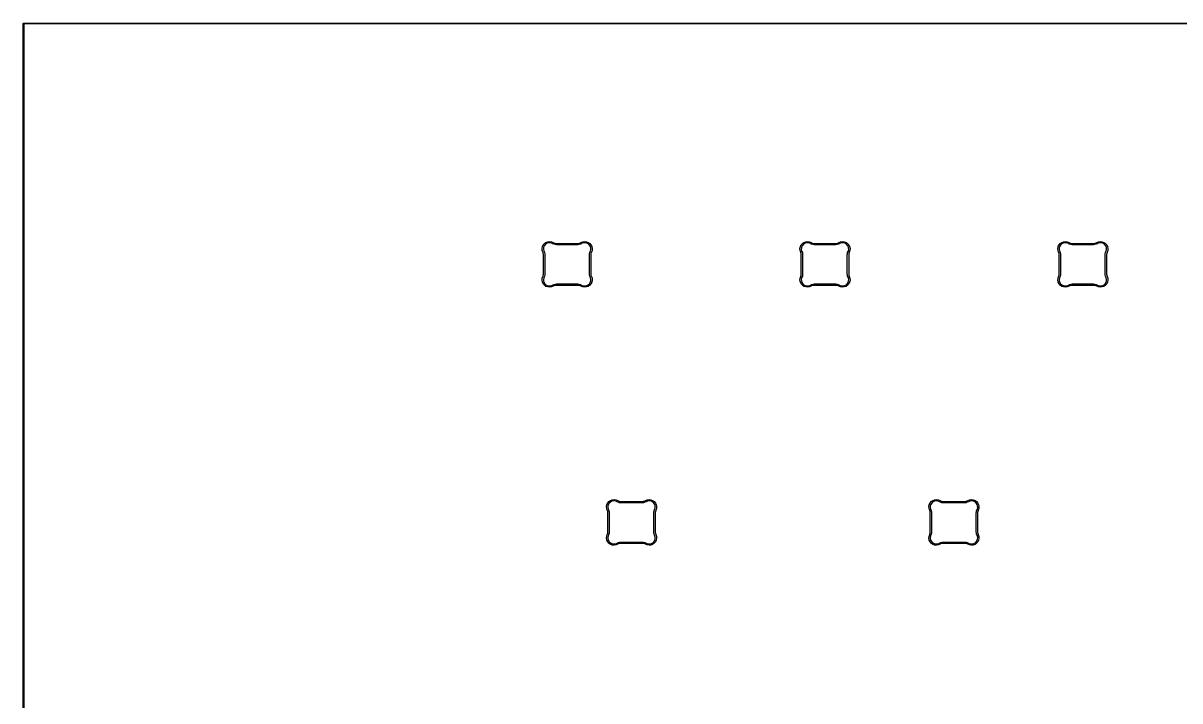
# Model space of a CAD drawing. Extents: x -0.9 to 12.5, y -6 to -2.
# Drawn here: x -0.922 to 2.442, y -3.998 to -2.028 of the extents above; entities that cross this region are included whole.
import ezdxf

# ---------------------------------------------------------------- set-up
doc = ezdxf.new("R2010")
doc.units = 0
doc.header["$MEASUREMENT"] = 0
doc.layers.add('BLACK', color=7, linetype='CONTINUOUS')

msp = doc.modelspace()

# ---------------------------------------------------------------- linework, layer by layer
at = {"layer": 'BLACK', "linetype": 'CONTINUOUS'}
for p, q in [((-0.9222, -2.0288), (-0.9216, -2.0282)), ((-0.9222, -2.0291), (-0.9222, -2.0288)), ((-0.9222, -5.9661), (-0.9222, -2.0291)), ((-0.9216, -2.0282), (-0.9213, -2.0281)), ((-0.9213, -2.0281), (12.4961, -2.0281)), ((-0.9203, -2.0301), (-0.9203, -5.9652)), ((12.4951, -2.0301), (-0.9203, -2.0301)), ((0.5869, -2.6831), (0.588, -2.6777)), ((0.5873, -2.6886), (0.5869, -2.6831)), ((0.589, -2.6938), (0.5873, -2.6886)), ((0.588, -2.6777), (0.5903, -2.6727)), ((0.5903, -2.6727), (0.5939, -2.6685)), ((0.591, -2.681), (0.5907, -2.6856)), ((0.5907, -2.6856), (0.5916, -2.69)), ((0.5924, -2.6767), (0.591, -2.681)), ((0.5916, -2.69), (0.5926, -2.6921)), ((0.5949, -2.6729), (0.5924, -2.6767)), ((0.5939, -2.6685), (0.5983, -2.6653)), ((0.5982, -2.6698), (0.5949, -2.6729)), ((0.6022, -2.6677), (0.5982, -2.6698)), ((0.5983, -2.6653), (0.6035, -2.6633)), ((0.6066, -2.6666), (0.6022, -2.6677)), ((0.6035, -2.6633), (0.609, -2.6627)), ((0.6112, -2.6667), (0.6066, -2.6666)), ((0.609, -2.6627), (0.6144, -2.6635)), ((0.6155, -2.6679), (0.6112, -2.6667)), ((0.6144, -2.6635), (0.6195, -2.6657)), ((0.6175, -2.6691), (0.6155, -2.6679)), ((0.6209, -2.6707), (0.6175, -2.6691)), ((0.6175, -2.6691), (0.6175, -2.6691)), ((0.6175, -2.6691), (0.6175, -2.6691)), ((0.6175, -2.6691), (0.6175, -2.6691)), ((0.6175, -2.6691), (0.6175, -2.6691)), ((0.6195, -2.6657), (0.6195, -2.6657)), ((0.6195, -2.6657), (0.6195, -2.6657)), ((0.6195, -2.6657), (0.6195, -2.6657)), ((0.6195, -2.6657), (0.6195, -2.6657)), ((0.6195, -2.6657), (0.6195, -2.6657)), ((0.6195, -2.6657), (0.6208, -2.6665)), ((0.6208, -2.6665), (0.6238, -2.6676)), ((0.6246, -2.6717), (0.6209, -2.6707)), ((0.6238, -2.6676), (0.6268, -2.6681)), ((0.6284, -2.672), (0.6246, -2.6717)), ((0.6268, -2.6681), (0.6284, -2.6681)), ((0.6284, -2.6681), (0.6284, -2.6681)), ((0.6284, -2.6681), (0.6284, -2.6681)), ((0.6284, -2.6681), (0.691, -2.6681)), ((0.691, -2.672), (0.6284, -2.672)), ((0.6284, -2.672), (0.6284, -2.672)), ((0.691, -2.6681), (0.691, -2.6681)), ((0.691, -2.6681), (0.691, -2.6681)), ((0.691, -2.6681), (0.691, -2.6681)), ((0.691, -2.6681), (0.6925, -2.6681)), ((0.6948, -2.6717), (0.691, -2.672)), ((0.691, -2.672), (0.691, -2.672)), ((0.691, -2.672), (0.691, -2.672)), ((0.6925, -2.6681), (0.6956, -2.6676)), ((0.6984, -2.6707), (0.6948, -2.6717)), ((0.6956, -2.6676), (0.6985, -2.6665)), ((0.7019, -2.6691), (0.6984, -2.6707)), ((0.6985, -2.6665), (0.6999, -2.6657)), ((0.6999, -2.6657), (0.705, -2.6635)), ((0.6999, -2.6657), (0.6999, -2.6657)), ((0.6999, -2.6657), (0.6999, -2.6657)), ((0.6999, -2.6657), (0.6999, -2.6657)), ((0.7038, -2.6679), (0.7019, -2.6691)), ((0.7019, -2.6691), (0.7019, -2.6691)), ((0.7019, -2.6691), (0.7019, -2.6691)), ((0.7019, -2.6691), (0.7019, -2.6691)), ((0.7082, -2.6667), (0.7038, -2.6679)), ((0.705, -2.6635), (0.7104, -2.6627)), ((0.7128, -2.6666), (0.7082, -2.6667)), ((0.7104, -2.6627), (0.7159, -2.6633)), ((0.7172, -2.6677), (0.7128, -2.6666)), ((0.7159, -2.6633), (0.721, -2.6653)), ((0.7212, -2.6698), (0.7172, -2.6677)), ((0.721, -2.6653), (0.7255, -2.6685)), ((0.7245, -2.6729), (0.7212, -2.6698)), ((0.727, -2.6767), (0.7245, -2.6729)), ((0.7255, -2.6685), (0.729, -2.6727)), ((0.7268, -2.6921), (0.7278, -2.69)), ((0.7284, -2.681), (0.727, -2.6767)), ((0.7278, -2.69), (0.7286, -2.6856)), ((0.7286, -2.6856), (0.7284, -2.681)), ((0.729, -2.6727), (0.7314, -2.6777)), ((0.7321, -2.6886), (0.7303, -2.6938)), ((0.7314, -2.6777), (0.7324, -2.6831)), ((0.7324, -2.6831), (0.7321, -2.6886)), ((1.3369, -2.6831), (1.338, -2.6777)), ((1.3373, -2.6886), (1.3369, -2.6831)), ((1.339, -2.6938), (1.3373, -2.6886)), ((1.338, -2.6777), (1.3403, -2.6727)), ((1.3403, -2.6727), (1.3439, -2.6685)), ((1.341, -2.681), (1.3407, -2.6856)), ((1.3407, -2.6856), (1.3416, -2.69)), ((1.3424, -2.6767), (1.341, -2.681)), ((1.3416, -2.69), (1.3426, -2.6921)), ((1.3449, -2.6729), (1.3424, -2.6767)), ((1.3439, -2.6685), (1.3483, -2.6653)), ((1.3482, -2.6698), (1.3449, -2.6729)), ((1.3522, -2.6677), (1.3482, -2.6698)), ((1.3483, -2.6653), (1.3535, -2.6633)), ((1.3566, -2.6666), (1.3522, -2.6677)), ((1.3535, -2.6633), (1.359, -2.6627)), ((1.3612, -2.6667), (1.3566, -2.6666)), ((1.359, -2.6627), (1.3644, -2.6635)), ((1.3655, -2.6679), (1.3612, -2.6667)), ((1.3644, -2.6635), (1.3695, -2.6657)), ((1.3675, -2.6691), (1.3655, -2.6679)), ((1.3709, -2.6707), (1.3675, -2.6691)), ((1.3675, -2.6691), (1.3675, -2.6691)), ((1.3675, -2.6691), (1.3675, -2.6691)), ((1.3675, -2.6691), (1.3675, -2.6691)), ((1.3675, -2.6691), (1.3675, -2.6691)), ((1.3695, -2.6657), (1.3695, -2.6657)), ((1.3695, -2.6657), (1.3695, -2.6657)), ((1.3695, -2.6657), (1.3695, -2.6657)), ((1.3695, -2.6657), (1.3695, -2.6657)), ((1.3695, -2.6657), (1.3695, -2.6657)), ((1.3695, -2.6657), (1.3708, -2.6665)), ((1.3708, -2.6665), (1.3738, -2.6676)), ((1.3746, -2.6717), (1.3709, -2.6707)), ((1.3738, -2.6676), (1.3768, -2.6681)), ((1.3784, -2.672), (1.3746, -2.6717)), ((1.3768, -2.6681), (1.3784, -2.6681)), ((1.3784, -2.6681), (1.3784, -2.6681)), ((1.3784, -2.6681), (1.3784, -2.6681)), ((1.3784, -2.6681), (1.441, -2.6681)), ((1.441, -2.672), (1.3784, -2.672)), ((1.3784, -2.672), (1.3784, -2.672)), ((1.441, -2.6681), (1.441, -2.6681)), ((1.441, -2.6681), (1.441, -2.6681)), ((1.441, -2.6681), (1.441, -2.6681)), ((1.441, -2.6681), (1.4425, -2.6681)), ((1.4448, -2.6717), (1.441, -2.672)), ((1.441, -2.672), (1.441, -2.672)), ((1.441, -2.672), (1.441, -2.672)), ((1.4425, -2.6681), (1.4456, -2.6676)), ((1.4484, -2.6707), (1.4448, -2.6717)), ((1.4456, -2.6676), (1.4485, -2.6665)), ((1.4519, -2.6691), (1.4484, -2.6707)), ((1.4485, -2.6665), (1.4499, -2.6657)), ((1.4499, -2.6657), (1.455, -2.6635)), ((1.4499, -2.6657), (1.4499, -2.6657)), ((1.4499, -2.6657), (1.4499, -2.6657)), ((1.4499, -2.6657), (1.4499, -2.6657)), ((1.4538, -2.6679), (1.4519, -2.6691)), ((1.4519, -2.6691), (1.4519, -2.6691)), ((1.4519, -2.6691), (1.4519, -2.6691)), ((1.4519, -2.6691), (1.4519, -2.6691)), ((1.4582, -2.6667), (1.4538, -2.6679)), ((1.455, -2.6635), (1.4604, -2.6627)), ((1.4628, -2.6666), (1.4582, -2.6667)), ((1.4604, -2.6627), (1.4659, -2.6633)), ((1.4672, -2.6677), (1.4628, -2.6666)), ((1.4659, -2.6633), (1.471, -2.6653)), ((1.4712, -2.6698), (1.4672, -2.6677)), ((1.471, -2.6653), (1.4755, -2.6685)), ((1.4745, -2.6729), (1.4712, -2.6698)), ((1.477, -2.6767), (1.4745, -2.6729)), ((1.4755, -2.6685), (1.479, -2.6727)), ((1.4768, -2.6921), (1.4778, -2.69)), ((1.4784, -2.681), (1.477, -2.6767)), ((1.4778, -2.69), (1.4786, -2.6856)), ((1.4786, -2.6856), (1.4784, -2.681)), ((1.479, -2.6727), (1.4814, -2.6777)), ((1.4821, -2.6886), (1.4803, -2.6938)), ((1.4814, -2.6777), (1.4824, -2.6831)), ((1.4824, -2.6831), (1.4821, -2.6886)), ((2.0869, -2.6831), (2.088, -2.6777)), ((2.0873, -2.6886), (2.0869, -2.6831)), ((2.089, -2.6938), (2.0873, -2.6886)), ((2.088, -2.6777), (2.0903, -2.6727)), ((2.0903, -2.6727), (2.0939, -2.6685)), ((2.091, -2.681), (2.0907, -2.6856)), ((2.0907, -2.6856), (2.0916, -2.69)), ((2.0924, -2.6767), (2.091, -2.681)), ((2.0916, -2.69), (2.0926, -2.6921)), ((2.0949, -2.6729), (2.0924, -2.6767)), ((2.0939, -2.6685), (2.0983, -2.6653)), ((2.0982, -2.6698), (2.0949, -2.6729)), ((2.1022, -2.6677), (2.0982, -2.6698)), ((2.0983, -2.6653), (2.1035, -2.6633)), ((2.1066, -2.6666), (2.1022, -2.6677)), ((2.1035, -2.6633), (2.109, -2.6627)), ((2.1112, -2.6667), (2.1066, -2.6666)), ((2.109, -2.6627), (2.1144, -2.6635)), ((2.1155, -2.6679), (2.1112, -2.6667)), ((2.1144, -2.6635), (2.1195, -2.6657)), ((2.1175, -2.6691), (2.1155, -2.6679)), ((2.1209, -2.6707), (2.1175, -2.6691)), ((2.1175, -2.6691), (2.1175, -2.6691)), ((2.1175, -2.6691), (2.1175, -2.6691)), ((2.1175, -2.6691), (2.1175, -2.6691)), ((2.1175, -2.6691), (2.1175, -2.6691)), ((2.1195, -2.6657), (2.1195, -2.6657)), ((2.1195, -2.6657), (2.1195, -2.6657)), ((2.1195, -2.6657), (2.1195, -2.6657)), ((2.1195, -2.6657), (2.1195, -2.6657)), ((2.1195, -2.6657), (2.1195, -2.6657)), ((2.1195, -2.6657), (2.1208, -2.6665)), ((2.1208, -2.6665), (2.1238, -2.6676)), ((2.1246, -2.6717), (2.1209, -2.6707)), ((2.1238, -2.6676), (2.1268, -2.6681)), ((2.1284, -2.672), (2.1246, -2.6717)), ((2.1268, -2.6681), (2.1284, -2.6681)), ((2.1284, -2.6681), (2.1284, -2.6681)), ((2.1284, -2.6681), (2.1284, -2.6681)), ((2.1284, -2.6681), (2.191, -2.6681)), ((2.191, -2.672), (2.1284, -2.672)), ((2.1284, -2.672), (2.1284, -2.672)), ((2.191, -2.6681), (2.191, -2.6681)), ((2.191, -2.6681), (2.191, -2.6681)), ((2.191, -2.6681), (2.191, -2.6681)), ((2.191, -2.6681), (2.1925, -2.6681)), ((2.1948, -2.6717), (2.191, -2.672)), ((2.191, -2.672), (2.191, -2.672)), ((2.191, -2.672), (2.191, -2.672)), ((2.1925, -2.6681), (2.1956, -2.6676)), ((2.1984, -2.6707), (2.1948, -2.6717)), ((2.1956, -2.6676), (2.1985, -2.6665)), ((2.2019, -2.6691), (2.1984, -2.6707)), ((2.1985, -2.6665), (2.1999, -2.6657)), ((2.1999, -2.6657), (2.205, -2.6635)), ((2.1999, -2.6657), (2.1999, -2.6657)), ((2.1999, -2.6657), (2.1999, -2.6657)), ((2.1999, -2.6657), (2.1999, -2.6657)), ((2.2038, -2.6679), (2.2019, -2.6691)), ((2.2019, -2.6691), (2.2019, -2.6691)), ((2.2019, -2.6691), (2.2019, -2.6691)), ((2.2019, -2.6691), (2.2019, -2.6691)), ((2.2082, -2.6667), (2.2038, -2.6679)), ((2.205, -2.6635), (2.2104, -2.6627)), ((2.2128, -2.6666), (2.2082, -2.6667)), ((2.2104, -2.6627), (2.2159, -2.6633)), ((2.2172, -2.6677), (2.2128, -2.6666)), ((2.2159, -2.6633), (2.221, -2.6653)), ((2.2212, -2.6698), (2.2172, -2.6677)), ((2.221, -2.6653), (2.2255, -2.6685)), ((2.2245, -2.6729), (2.2212, -2.6698)), ((2.227, -2.6767), (2.2245, -2.6729)), ((2.2255, -2.6685), (2.229, -2.6727)), ((2.2268, -2.6921), (2.2278, -2.69)), ((2.2284, -2.681), (2.227, -2.6767)), ((2.2278, -2.69), (2.2286, -2.6856)), ((2.2286, -2.6856), (2.2284, -2.681)), ((2.229, -2.6727), (2.2314, -2.6777)), ((2.2321, -2.6886), (2.2303, -2.6938)), ((2.2314, -2.6777), (2.2324, -2.6831)), ((2.2324, -2.6831), (2.2321, -2.6886)), ((0.5896, -2.695), (0.589, -2.6938)), ((0.589, -2.6938), (0.589, -2.6938)), ((0.5904, -2.6975), (0.5896, -2.695)), ((0.5908, -2.7001), (0.5904, -2.6975)), ((0.5908, -2.7015), (0.5908, -2.7001)), ((0.5908, -2.7568), (0.5908, -2.7015)), ((0.5908, -2.7015), (0.5908, -2.7015)), ((0.5926, -2.6921), (0.5938, -2.6951)), ((0.5938, -2.6951), (0.5945, -2.6982)), ((0.5945, -2.6982), (0.5947, -2.7015)), ((0.5947, -2.7015), (0.5947, -2.7015)), ((0.5947, -2.7015), (0.5947, -2.7015)), ((0.5947, -2.7015), (0.5947, -2.7015)), ((0.5947, -2.7015), (0.5947, -2.7568)), ((0.7246, -2.7015), (0.7249, -2.6982)), ((0.7246, -2.7568), (0.7246, -2.7015)), ((0.7246, -2.7015), (0.7246, -2.7015)), ((0.7246, -2.7015), (0.7246, -2.7015)), ((0.7249, -2.6982), (0.7256, -2.6951)), ((0.7256, -2.6951), (0.7268, -2.6921)), ((0.7268, -2.6921), (0.7268, -2.6921)), ((0.7268, -2.6921), (0.7268, -2.6921)), ((0.7268, -2.6921), (0.7268, -2.6921)), ((0.7268, -2.6921), (0.7268, -2.6921)), ((0.7268, -2.6921), (0.7268, -2.6921)), ((0.729, -2.6975), (0.7286, -2.7001)), ((0.7286, -2.7001), (0.7286, -2.7015)), ((0.7286, -2.7015), (0.7286, -2.7568)), ((0.7298, -2.695), (0.729, -2.6975)), ((0.7303, -2.6938), (0.7298, -2.695)), ((0.7303, -2.6938), (0.7303, -2.6938)), ((0.7303, -2.6938), (0.7303, -2.6938)), ((0.7303, -2.6938), (0.7303, -2.6938)), ((0.7303, -2.6938), (0.7303, -2.6938)), ((1.3396, -2.695), (1.339, -2.6938)), ((1.339, -2.6938), (1.339, -2.6938)), ((1.3404, -2.6975), (1.3396, -2.695)), ((1.3408, -2.7001), (1.3404, -2.6975)), ((1.3408, -2.7015), (1.3408, -2.7001)), ((1.3408, -2.7568), (1.3408, -2.7015)), ((1.3408, -2.7015), (1.3408, -2.7015)), ((1.3426, -2.6921), (1.3438, -2.6951)), ((1.3438, -2.6951), (1.3445, -2.6982)), ((1.3445, -2.6982), (1.3447, -2.7015)), ((1.3447, -2.7015), (1.3447, -2.7015)), ((1.3447, -2.7015), (1.3447, -2.7015)), ((1.3447, -2.7015), (1.3447, -2.7015)), ((1.3447, -2.7015), (1.3447, -2.7568)), ((1.4746, -2.7015), (1.4749, -2.6982)), ((1.4746, -2.7568), (1.4746, -2.7015)), ((1.4746, -2.7015), (1.4746, -2.7015)), ((1.4746, -2.7015), (1.4746, -2.7015)), ((1.4749, -2.6982), (1.4756, -2.6951)), ((1.4756, -2.6951), (1.4768, -2.6921)), ((1.4768, -2.6921), (1.4768, -2.6921)), ((1.4768, -2.6921), (1.4768, -2.6921)), ((1.4768, -2.6921), (1.4768, -2.6921)), ((1.4768, -2.6921), (1.4768, -2.6921)), ((1.4768, -2.6921), (1.4768, -2.6921)), ((1.479, -2.6975), (1.4786, -2.7001)), ((1.4786, -2.7001), (1.4786, -2.7015)), ((1.4786, -2.7015), (1.4786, -2.7568)), ((1.4798, -2.695), (1.479, -2.6975)), ((1.4803, -2.6938), (1.4798, -2.695)), ((1.4803, -2.6938), (1.4803, -2.6938)), ((1.4803, -2.6938), (1.4803, -2.6938)), ((1.4803, -2.6938), (1.4803, -2.6938)), ((1.4803, -2.6938), (1.4803, -2.6938)), ((2.0896, -2.695), (2.089, -2.6938)), ((2.089, -2.6938), (2.089, -2.6938)), ((2.0904, -2.6975), (2.0896, -2.695)), ((2.0908, -2.7001), (2.0904, -2.6975)), ((2.0908, -2.7015), (2.0908, -2.7001)), ((2.0908, -2.7568), (2.0908, -2.7015)), ((2.0908, -2.7015), (2.0908, -2.7015)), ((2.0926, -2.6921), (2.0938, -2.6951)), ((2.0938, -2.6951), (2.0945, -2.6982)), ((2.0945, -2.6982), (2.0947, -2.7015)), ((2.0947, -2.7015), (2.0947, -2.7015)), ((2.0947, -2.7015), (2.0947, -2.7015)), ((2.0947, -2.7015), (2.0947, -2.7015)), ((2.0947, -2.7015), (2.0947, -2.7568)), ((2.2246, -2.7015), (2.2249, -2.6982)), ((2.2246, -2.7568), (2.2246, -2.7015)), ((2.2246, -2.7015), (2.2246, -2.7015)), ((2.2246, -2.7015), (2.2246, -2.7015)), ((2.2249, -2.6982), (2.2256, -2.6951)), ((2.2256, -2.6951), (2.2268, -2.6921)), ((2.2268, -2.6921), (2.2268, -2.6921)), ((2.2268, -2.6921), (2.2268, -2.6921)), ((2.2268, -2.6921), (2.2268, -2.6921)), ((2.2268, -2.6921), (2.2268, -2.6921)), ((2.2268, -2.6921), (2.2268, -2.6921)), ((2.229, -2.6975), (2.2286, -2.7001)), ((2.2286, -2.7001), (2.2286, -2.7015)), ((2.2286, -2.7015), (2.2286, -2.7568)), ((2.2298, -2.695), (2.229, -2.6975)), ((2.2303, -2.6938), (2.2298, -2.695)), ((2.2303, -2.6938), (2.2303, -2.6938)), ((2.2303, -2.6938), (2.2303, -2.6938)), ((2.2303, -2.6938), (2.2303, -2.6938)), ((2.2303, -2.6938), (2.2303, -2.6938)), ((0.5904, -2.7608), (0.5908, -2.7581)), ((0.5908, -2.7581), (0.5908, -2.7568)), ((0.5908, -2.7568), (0.5908, -2.7568)), ((0.5947, -2.7568), (0.5945, -2.76)), ((0.5947, -2.7568), (0.5947, -2.7568)), ((0.5947, -2.7568), (0.5947, -2.7568)), ((0.7249, -2.76), (0.7246, -2.7568)), ((0.7246, -2.7568), (0.7246, -2.7568)), ((0.7246, -2.7568), (0.7246, -2.7568)), ((0.7246, -2.7568), (0.7246, -2.7568)), ((0.7286, -2.7568), (0.7286, -2.7568)), ((0.7286, -2.7568), (0.7286, -2.7581)), ((0.7286, -2.7581), (0.729, -2.7608)), ((1.3404, -2.7608), (1.3408, -2.7581)), ((1.3408, -2.7581), (1.3408, -2.7568)), ((1.3408, -2.7568), (1.3408, -2.7568)), ((1.3447, -2.7568), (1.3445, -2.76)), ((1.3447, -2.7568), (1.3447, -2.7568)), ((1.3447, -2.7568), (1.3447, -2.7568)), ((1.4749, -2.76), (1.4746, -2.7568)), ((1.4746, -2.7568), (1.4746, -2.7568)), ((1.4746, -2.7568), (1.4746, -2.7568)), ((1.4746, -2.7568), (1.4746, -2.7568)), ((1.4786, -2.7568), (1.4786, -2.7568)), ((1.4786, -2.7568), (1.4786, -2.7581)), ((1.4786, -2.7581), (1.479, -2.7608)), ((2.0904, -2.7608), (2.0908, -2.7581)), ((2.0908, -2.7581), (2.0908, -2.7568)), ((2.0908, -2.7568), (2.0908, -2.7568)), ((2.0947, -2.7568), (2.0945, -2.76)), ((2.0947, -2.7568), (2.0947, -2.7568)), ((2.0947, -2.7568), (2.0947, -2.7568)), ((2.2249, -2.76), (2.2246, -2.7568)), ((2.2246, -2.7568), (2.2246, -2.7568)), ((2.2246, -2.7568), (2.2246, -2.7568)), ((2.2246, -2.7568), (2.2246, -2.7568)), ((2.2286, -2.7568), (2.2286, -2.7568)), ((2.2286, -2.7568), (2.2286, -2.7581)), ((2.2286, -2.7581), (2.229, -2.7608)), ((0.5869, -2.7752), (0.5873, -2.7697)), ((0.588, -2.7806), (0.5869, -2.7752)), ((0.5873, -2.7697), (0.589, -2.7645)), ((0.5903, -2.7856), (0.588, -2.7806)), ((0.589, -2.7645), (0.5896, -2.7633)), ((0.589, -2.7645), (0.589, -2.7645)), ((0.589, -2.7645), (0.589, -2.7645)), ((0.589, -2.7645), (0.589, -2.7645)), ((0.589, -2.7645), (0.589, -2.7645)), ((0.5896, -2.7633), (0.5904, -2.7608)), ((0.5939, -2.7898), (0.5903, -2.7856)), ((0.5916, -2.7682), (0.5907, -2.7727)), ((0.5907, -2.7727), (0.591, -2.7772)), ((0.591, -2.7772), (0.5924, -2.7815)), ((0.5926, -2.7662), (0.5916, -2.7682)), ((0.5924, -2.7815), (0.5949, -2.7854)), ((0.5938, -2.7632), (0.5926, -2.7662)), ((0.5926, -2.7662), (0.5926, -2.7662)), ((0.5926, -2.7662), (0.5926, -2.7662)), ((0.5926, -2.7662), (0.5926, -2.7662)), ((0.5926, -2.7662), (0.5926, -2.7662)), ((0.5926, -2.7662), (0.5926, -2.7662)), ((0.5945, -2.76), (0.5938, -2.7632)), ((0.5983, -2.793), (0.5939, -2.7898)), ((0.5949, -2.7854), (0.5982, -2.7884)), ((0.5982, -2.7884), (0.6022, -2.7906)), ((0.6022, -2.7906), (0.6066, -2.7916)), ((0.6066, -2.7916), (0.6112, -2.7915)), ((0.6112, -2.7915), (0.6155, -2.7903)), ((0.6155, -2.7903), (0.6175, -2.7892)), ((0.6175, -2.7892), (0.6209, -2.7876)), ((0.6175, -2.7892), (0.6175, -2.7892)), ((0.6208, -2.7918), (0.6195, -2.7926)), ((0.6238, -2.7907), (0.6208, -2.7918)), ((0.6209, -2.7876), (0.6246, -2.7866)), ((0.6268, -2.7902), (0.6238, -2.7907)), ((0.6246, -2.7866), (0.6284, -2.7862)), ((0.6284, -2.7902), (0.6268, -2.7902)), ((0.6284, -2.7862), (0.6284, -2.7862)), ((0.6284, -2.7862), (0.6284, -2.7862)), ((0.6284, -2.7862), (0.6284, -2.7862)), ((0.6284, -2.7862), (0.691, -2.7862)), ((0.691, -2.7902), (0.6284, -2.7902)), ((0.6284, -2.7902), (0.6284, -2.7902)), ((0.6284, -2.7902), (0.6284, -2.7902)), ((0.691, -2.7862), (0.691, -2.7862)), ((0.691, -2.7862), (0.6948, -2.7866)), ((0.6925, -2.7902), (0.691, -2.7902)), ((0.691, -2.7902), (0.691, -2.7902)), ((0.691, -2.7902), (0.691, -2.7902)), ((0.6956, -2.7907), (0.6925, -2.7902)), ((0.6948, -2.7866), (0.6984, -2.7876)), ((0.6985, -2.7918), (0.6956, -2.7907)), ((0.6984, -2.7876), (0.7019, -2.7892)), ((0.6999, -2.7926), (0.6985, -2.7918)), ((0.7019, -2.7892), (0.7019, -2.7892)), ((0.7019, -2.7892), (0.7019, -2.7892)), ((0.7019, -2.7892), (0.7019, -2.7892)), ((0.7019, -2.7892), (0.7019, -2.7892)), ((0.7019, -2.7892), (0.7038, -2.7903)), ((0.7038, -2.7903), (0.7082, -2.7915)), ((0.7082, -2.7915), (0.7128, -2.7916)), ((0.7128, -2.7916), (0.7172, -2.7906)), ((0.7172, -2.7906), (0.7212, -2.7884)), ((0.7255, -2.7898), (0.721, -2.793)), ((0.7212, -2.7884), (0.7245, -2.7854)), ((0.7245, -2.7854), (0.727, -2.7815)), ((0.7256, -2.7632), (0.7249, -2.76)), ((0.729, -2.7856), (0.7255, -2.7898)), ((0.7268, -2.7662), (0.7256, -2.7632)), ((0.7278, -2.7682), (0.7268, -2.7662)), ((0.7268, -2.7662), (0.7268, -2.7662)), ((0.7268, -2.7662), (0.7268, -2.7662)), ((0.727, -2.7815), (0.7284, -2.7772)), ((0.7286, -2.7727), (0.7278, -2.7682)), ((0.7284, -2.7772), (0.7286, -2.7727)), ((0.729, -2.7608), (0.7298, -2.7633)), ((0.7314, -2.7806), (0.729, -2.7856)), ((0.7298, -2.7633), (0.7303, -2.7645)), ((0.7303, -2.7645), (0.7303, -2.7645)), ((0.7303, -2.7645), (0.7303, -2.7645)), ((0.7303, -2.7645), (0.7321, -2.7697)), ((0.7324, -2.7752), (0.7314, -2.7806)), ((0.7321, -2.7697), (0.7324, -2.7752)), ((1.3369, -2.7752), (1.3373, -2.7697)), ((1.338, -2.7806), (1.3369, -2.7752)), ((1.3373, -2.7697), (1.339, -2.7645)), ((1.3403, -2.7856), (1.338, -2.7806)), ((1.339, -2.7645), (1.3396, -2.7633)), ((1.339, -2.7645), (1.339, -2.7645)), ((1.339, -2.7645), (1.339, -2.7645)), ((1.339, -2.7645), (1.339, -2.7645)), ((1.339, -2.7645), (1.339, -2.7645)), ((1.3396, -2.7633), (1.3404, -2.7608)), ((1.3439, -2.7898), (1.3403, -2.7856)), ((1.3416, -2.7682), (1.3407, -2.7727)), ((1.3407, -2.7727), (1.341, -2.7772)), ((1.341, -2.7772), (1.3424, -2.7815)), ((1.3426, -2.7662), (1.3416, -2.7682)), ((1.3424, -2.7815), (1.3449, -2.7854)), ((1.3438, -2.7632), (1.3426, -2.7662)), ((1.3426, -2.7662), (1.3426, -2.7662)), ((1.3426, -2.7662), (1.3426, -2.7662)), ((1.3426, -2.7662), (1.3426, -2.7662)), ((1.3426, -2.7662), (1.3426, -2.7662)), ((1.3426, -2.7662), (1.3426, -2.7662)), ((1.3445, -2.76), (1.3438, -2.7632)), ((1.3483, -2.793), (1.3439, -2.7898)), ((1.3449, -2.7854), (1.3482, -2.7884)), ((1.3482, -2.7884), (1.3522, -2.7906)), ((1.3522, -2.7906), (1.3566, -2.7916)), ((1.3566, -2.7916), (1.3612, -2.7915)), ((1.3612, -2.7915), (1.3655, -2.7903)), ((1.3655, -2.7903), (1.3675, -2.7892)), ((1.3675, -2.7892), (1.3709, -2.7876)), ((1.3675, -2.7892), (1.3675, -2.7892)), ((1.3708, -2.7918), (1.3695, -2.7926)), ((1.3738, -2.7907), (1.3708, -2.7918)), ((1.3709, -2.7876), (1.3746, -2.7866)), ((1.3768, -2.7902), (1.3738, -2.7907)), ((1.3746, -2.7866), (1.3784, -2.7862)), ((1.3784, -2.7902), (1.3768, -2.7902)), ((1.3784, -2.7862), (1.3784, -2.7862)), ((1.3784, -2.7862), (1.3784, -2.7862)), ((1.3784, -2.7862), (1.3784, -2.7862)), ((1.3784, -2.7862), (1.441, -2.7862)), ((1.441, -2.7902), (1.3784, -2.7902)), ((1.3784, -2.7902), (1.3784, -2.7902)), ((1.3784, -2.7902), (1.3784, -2.7902)), ((1.441, -2.7862), (1.441, -2.7862)), ((1.441, -2.7862), (1.4448, -2.7866)), ((1.4425, -2.7902), (1.441, -2.7902)), ((1.441, -2.7902), (1.441, -2.7902)), ((1.441, -2.7902), (1.441, -2.7902)), ((1.4456, -2.7907), (1.4425, -2.7902)), ((1.4448, -2.7866), (1.4484, -2.7876)), ((1.4485, -2.7918), (1.4456, -2.7907)), ((1.4484, -2.7876), (1.4519, -2.7892)), ((1.4499, -2.7926), (1.4485, -2.7918)), ((1.4519, -2.7892), (1.4519, -2.7892)), ((1.4519, -2.7892), (1.4519, -2.7892)), ((1.4519, -2.7892), (1.4519, -2.7892)), ((1.4519, -2.7892), (1.4519, -2.7892)), ((1.4519, -2.7892), (1.4538, -2.7903)), ((1.4538, -2.7903), (1.4582, -2.7915)), ((1.4582, -2.7915), (1.4628, -2.7916)), ((1.4628, -2.7916), (1.4672, -2.7906)), ((1.4672, -2.7906), (1.4712, -2.7884)), ((1.4755, -2.7898), (1.471, -2.793)), ((1.4712, -2.7884), (1.4745, -2.7854)), ((1.4745, -2.7854), (1.477, -2.7815)), ((1.4756, -2.7632), (1.4749, -2.76)), ((1.479, -2.7856), (1.4755, -2.7898)), ((1.4768, -2.7662), (1.4756, -2.7632)), ((1.4778, -2.7682), (1.4768, -2.7662)), ((1.4768, -2.7662), (1.4768, -2.7662)), ((1.4768, -2.7662), (1.4768, -2.7662)), ((1.477, -2.7815), (1.4784, -2.7772)), ((1.4786, -2.7727), (1.4778, -2.7682)), ((1.4784, -2.7772), (1.4786, -2.7727)), ((1.479, -2.7608), (1.4798, -2.7633)), ((1.4814, -2.7806), (1.479, -2.7856)), ((1.4798, -2.7633), (1.4803, -2.7645)), ((1.4803, -2.7645), (1.4803, -2.7645)), ((1.4803, -2.7645), (1.4803, -2.7645)), ((1.4803, -2.7645), (1.4821, -2.7697)), ((1.4824, -2.7752), (1.4814, -2.7806)), ((1.4821, -2.7697), (1.4824, -2.7752)), ((2.0869, -2.7752), (2.0873, -2.7697)), ((2.088, -2.7806), (2.0869, -2.7752)), ((2.0873, -2.7697), (2.089, -2.7645)), ((2.0903, -2.7856), (2.088, -2.7806)), ((2.089, -2.7645), (2.0896, -2.7633)), ((2.089, -2.7645), (2.089, -2.7645)), ((2.089, -2.7645), (2.089, -2.7645)), ((2.089, -2.7645), (2.089, -2.7645)), ((2.089, -2.7645), (2.089, -2.7645)), ((2.0896, -2.7633), (2.0904, -2.7608)), ((2.0939, -2.7898), (2.0903, -2.7856)), ((2.0916, -2.7682), (2.0907, -2.7727)), ((2.0907, -2.7727), (2.091, -2.7772)), ((2.091, -2.7772), (2.0924, -2.7815)), ((2.0926, -2.7662), (2.0916, -2.7682)), ((2.0924, -2.7815), (2.0949, -2.7854)), ((2.0938, -2.7632), (2.0926, -2.7662)), ((2.0926, -2.7662), (2.0926, -2.7662)), ((2.0926, -2.7662), (2.0926, -2.7662)), ((2.0926, -2.7662), (2.0926, -2.7662)), ((2.0926, -2.7662), (2.0926, -2.7662)), ((2.0926, -2.7662), (2.0926, -2.7662)), ((2.0945, -2.76), (2.0938, -2.7632)), ((2.0983, -2.793), (2.0939, -2.7898)), ((2.0949, -2.7854), (2.0982, -2.7884)), ((2.0982, -2.7884), (2.1022, -2.7906)), ((2.1022, -2.7906), (2.1066, -2.7916)), ((2.1066, -2.7916), (2.1112, -2.7915)), ((2.1112, -2.7915), (2.1155, -2.7903)), ((2.1155, -2.7903), (2.1175, -2.7892)), ((2.1175, -2.7892), (2.1209, -2.7876)), ((2.1175, -2.7892), (2.1175, -2.7892)), ((2.1208, -2.7918), (2.1195, -2.7926)), ((2.1238, -2.7907), (2.1208, -2.7918)), ((2.1209, -2.7876), (2.1246, -2.7866)), ((2.1268, -2.7902), (2.1238, -2.7907)), ((2.1246, -2.7866), (2.1284, -2.7862)), ((2.1284, -2.7902), (2.1268, -2.7902)), ((2.1284, -2.7862), (2.1284, -2.7862)), ((2.1284, -2.7862), (2.1284, -2.7862)), ((2.1284, -2.7862), (2.1284, -2.7862)), ((2.1284, -2.7862), (2.191, -2.7862)), ((2.191, -2.7902), (2.1284, -2.7902)), ((2.1284, -2.7902), (2.1284, -2.7902)), ((2.1284, -2.7902), (2.1284, -2.7902)), ((2.191, -2.7862), (2.191, -2.7862)), ((2.191, -2.7862), (2.1948, -2.7866)), ((2.1925, -2.7902), (2.191, -2.7902)), ((2.191, -2.7902), (2.191, -2.7902)), ((2.191, -2.7902), (2.191, -2.7902)), ((2.1956, -2.7907), (2.1925, -2.7902)), ((2.1948, -2.7866), (2.1984, -2.7876)), ((2.1985, -2.7918), (2.1956, -2.7907)), ((2.1984, -2.7876), (2.2019, -2.7892)), ((2.1999, -2.7926), (2.1985, -2.7918)), ((2.2019, -2.7892), (2.2019, -2.7892)), ((2.2019, -2.7892), (2.2019, -2.7892)), ((2.2019, -2.7892), (2.2019, -2.7892)), ((2.2019, -2.7892), (2.2019, -2.7892)), ((2.2019, -2.7892), (2.2038, -2.7903)), ((2.2038, -2.7903), (2.2082, -2.7915)), ((2.2082, -2.7915), (2.2128, -2.7916)), ((2.2128, -2.7916), (2.2172, -2.7906)), ((2.2172, -2.7906), (2.2212, -2.7884)), ((2.2255, -2.7898), (2.221, -2.793)), ((2.2212, -2.7884), (2.2245, -2.7854)), ((2.2245, -2.7854), (2.227, -2.7815)), ((2.2256, -2.7632), (2.2249, -2.76)), ((2.229, -2.7856), (2.2255, -2.7898)), ((2.2268, -2.7662), (2.2256, -2.7632)), ((2.2278, -2.7682), (2.2268, -2.7662)), ((2.2268, -2.7662), (2.2268, -2.7662)), ((2.2268, -2.7662), (2.2268, -2.7662)), ((2.227, -2.7815), (2.2284, -2.7772)), ((2.2286, -2.7727), (2.2278, -2.7682)), ((2.2284, -2.7772), (2.2286, -2.7727)), ((2.229, -2.7608), (2.2298, -2.7633)), ((2.2314, -2.7806), (2.229, -2.7856)), ((2.2298, -2.7633), (2.2303, -2.7645)), ((2.2303, -2.7645), (2.2303, -2.7645)), ((2.2303, -2.7645), (2.2303, -2.7645)), ((2.2303, -2.7645), (2.2321, -2.7697)), ((2.2324, -2.7752), (2.2314, -2.7806)), ((2.2321, -2.7697), (2.2324, -2.7752)), ((0.6035, -2.7949), (0.5983, -2.793)), ((0.609, -2.7955), (0.6035, -2.7949)), ((0.6144, -2.7947), (0.609, -2.7955)), ((0.6195, -2.7926), (0.6144, -2.7947)), ((0.6195, -2.7926), (0.6195, -2.7926)), ((0.6195, -2.7926), (0.6195, -2.7926)), ((0.705, -2.7947), (0.6999, -2.7926)), ((0.6999, -2.7926), (0.6999, -2.7926)), ((0.6999, -2.7926), (0.6999, -2.7926)), ((0.6999, -2.7926), (0.6999, -2.7926)), ((0.6999, -2.7926), (0.6999, -2.7926)), ((0.6999, -2.7926), (0.6999, -2.7926)), ((0.7104, -2.7955), (0.705, -2.7947)), ((0.7159, -2.7949), (0.7104, -2.7955)), ((0.721, -2.793), (0.7159, -2.7949)), ((1.3535, -2.7949), (1.3483, -2.793)), ((1.359, -2.7955), (1.3535, -2.7949)), ((1.3644, -2.7947), (1.359, -2.7955)), ((1.3695, -2.7926), (1.3644, -2.7947)), ((1.3695, -2.7926), (1.3695, -2.7926)), ((1.3695, -2.7926), (1.3695, -2.7926)), ((1.455, -2.7947), (1.4499, -2.7926)), ((1.4499, -2.7926), (1.4499, -2.7926)), ((1.4499, -2.7926), (1.4499, -2.7926)), ((1.4499, -2.7926), (1.4499, -2.7926)), ((1.4499, -2.7926), (1.4499, -2.7926)), ((1.4499, -2.7926), (1.4499, -2.7926)), ((1.4604, -2.7955), (1.455, -2.7947)), ((1.4659, -2.7949), (1.4604, -2.7955)), ((1.471, -2.793), (1.4659, -2.7949)), ((2.1035, -2.7949), (2.0983, -2.793)), ((2.109, -2.7955), (2.1035, -2.7949)), ((2.1144, -2.7947), (2.109, -2.7955)), ((2.1195, -2.7926), (2.1144, -2.7947)), ((2.1195, -2.7926), (2.1195, -2.7926)), ((2.1195, -2.7926), (2.1195, -2.7926)), ((2.205, -2.7947), (2.1999, -2.7926)), ((2.1999, -2.7926), (2.1999, -2.7926)), ((2.1999, -2.7926), (2.1999, -2.7926)), ((2.1999, -2.7926), (2.1999, -2.7926)), ((2.1999, -2.7926), (2.1999, -2.7926)), ((2.1999, -2.7926), (2.1999, -2.7926)), ((2.2104, -2.7955), (2.205, -2.7947)), ((2.2159, -2.7949), (2.2104, -2.7955)), ((2.221, -2.793), (2.2159, -2.7949)), ((0.7745, -3.4331), (0.7755, -3.4277)), ((0.7755, -3.4277), (0.7778, -3.4227)), ((0.7778, -3.4227), (0.7814, -3.4185)), ((0.7785, -3.431), (0.7782, -3.4356)), ((0.7799, -3.4267), (0.7785, -3.431)), ((0.7824, -3.4229), (0.7799, -3.4267)), ((0.7814, -3.4185), (0.7859, -3.4153)), ((0.7857, -3.4198), (0.7824, -3.4229)), ((0.7897, -3.4177), (0.7857, -3.4198)), ((0.7859, -3.4153), (0.791, -3.4133)), ((0.7941, -3.4166), (0.7897, -3.4177)), ((0.791, -3.4133), (0.7965, -3.4127)), ((0.7987, -3.4167), (0.7941, -3.4166)), ((0.7965, -3.4127), (0.8019, -3.4135)), ((0.803, -3.4179), (0.7987, -3.4167)), ((0.8019, -3.4135), (0.807, -3.4157)), ((0.805, -3.4191), (0.803, -3.4179)), ((0.8085, -3.4207), (0.805, -3.4191)), ((0.805, -3.4191), (0.805, -3.4191)), ((0.805, -3.4191), (0.805, -3.4191)), ((0.805, -3.4191), (0.805, -3.4191)), ((0.805, -3.4191), (0.805, -3.4191)), ((0.807, -3.4157), (0.807, -3.4157)), ((0.807, -3.4157), (0.807, -3.4157)), ((0.807, -3.4157), (0.807, -3.4157)), ((0.807, -3.4157), (0.807, -3.4157)), ((0.807, -3.4157), (0.807, -3.4157)), ((0.807, -3.4157), (0.8083, -3.4165)), ((0.8083, -3.4165), (0.8113, -3.4176)), ((0.8121, -3.4217), (0.8085, -3.4207)), ((0.8113, -3.4176), (0.8144, -3.4181)), ((0.8159, -3.422), (0.8121, -3.4217)), ((0.8144, -3.4181), (0.8159, -3.4181)), ((0.8159, -3.4181), (0.8159, -3.4181)), ((0.8159, -3.4181), (0.8159, -3.4181)), ((0.8159, -3.4181), (0.8785, -3.4181)), ((0.8785, -3.422), (0.8159, -3.422)), ((0.8159, -3.422), (0.8159, -3.422)), ((0.8785, -3.4181), (0.8785, -3.4181)), ((0.8785, -3.4181), (0.8785, -3.4181)), ((0.8785, -3.4181), (0.8785, -3.4181)), ((0.8785, -3.4181), (0.88, -3.4181)), ((0.8823, -3.4217), (0.8785, -3.422)), ((0.8785, -3.422), (0.8785, -3.422)), ((0.8785, -3.422), (0.8785, -3.422)), ((0.88, -3.4181), (0.8831, -3.4176)), ((0.886, -3.4207), (0.8823, -3.4217)), ((0.8831, -3.4176), (0.8861, -3.4165)), ((0.8894, -3.4191), (0.886, -3.4207)), ((0.8861, -3.4165), (0.8874, -3.4157)), ((0.8874, -3.4157), (0.8925, -3.4135)), ((0.8874, -3.4157), (0.8874, -3.4157)), ((0.8874, -3.4157), (0.8874, -3.4157)), ((0.8874, -3.4157), (0.8874, -3.4157)), ((0.8914, -3.4179), (0.8894, -3.4191)), ((0.8894, -3.4191), (0.8894, -3.4191)), ((0.8894, -3.4191), (0.8894, -3.4191)), ((0.8894, -3.4191), (0.8894, -3.4191)), ((0.8957, -3.4167), (0.8914, -3.4179)), ((0.8925, -3.4135), (0.8979, -3.4127)), ((0.9003, -3.4166), (0.8957, -3.4167)), ((0.8979, -3.4127), (0.9034, -3.4133)), ((0.9047, -3.4177), (0.9003, -3.4166)), ((0.9034, -3.4133), (0.9085, -3.4153)), ((0.9087, -3.4198), (0.9047, -3.4177)), ((0.9085, -3.4153), (0.913, -3.4185)), ((0.912, -3.4229), (0.9087, -3.4198)), ((0.9145, -3.4267), (0.912, -3.4229)), ((0.913, -3.4185), (0.9166, -3.4227)), ((0.9159, -3.431), (0.9145, -3.4267)), ((0.9162, -3.4356), (0.9159, -3.431)), ((0.9166, -3.4227), (0.9189, -3.4277)), ((0.9189, -3.4277), (0.92, -3.4331)), ((1.712, -3.4331), (1.713, -3.4277)), ((1.713, -3.4277), (1.7154, -3.4227)), ((1.7154, -3.4227), (1.7189, -3.4185)), ((1.716, -3.431), (1.7158, -3.4356)), ((1.7175, -3.4267), (1.716, -3.431)), ((1.7199, -3.4229), (1.7175, -3.4267)), ((1.7189, -3.4185), (1.7234, -3.4153)), ((1.7232, -3.4198), (1.7199, -3.4229)), ((1.7272, -3.4177), (1.7232, -3.4198)), ((1.7234, -3.4153), (1.7285, -3.4133)), ((1.7317, -3.4166), (1.7272, -3.4177)), ((1.7285, -3.4133), (1.734, -3.4127)), ((1.7362, -3.4167), (1.7317, -3.4166)), ((1.734, -3.4127), (1.7394, -3.4135)), ((1.7406, -3.4179), (1.7362, -3.4167)), ((1.7394, -3.4135), (1.7445, -3.4157)), ((1.7425, -3.4191), (1.7406, -3.4179)), ((1.746, -3.4207), (1.7425, -3.4191)), ((1.7425, -3.4191), (1.7425, -3.4191)), ((1.7425, -3.4191), (1.7425, -3.4191)), ((1.7425, -3.4191), (1.7425, -3.4191)), ((1.7425, -3.4191), (1.7425, -3.4191)), ((1.7445, -3.4157), (1.7445, -3.4157)), ((1.7445, -3.4157), (1.7445, -3.4157)), ((1.7445, -3.4157), (1.7445, -3.4157)), ((1.7445, -3.4157), (1.7445, -3.4157)), ((1.7445, -3.4157), (1.7445, -3.4157)), ((1.7445, -3.4157), (1.7459, -3.4165)), ((1.7459, -3.4165), (1.7488, -3.4176)), ((1.7496, -3.4217), (1.746, -3.4207)), ((1.7488, -3.4176), (1.7519, -3.4181)), ((1.7534, -3.422), (1.7496, -3.4217)), ((1.7519, -3.4181), (1.7534, -3.4181)), ((1.7534, -3.4181), (1.7534, -3.4181)), ((1.7534, -3.4181), (1.7534, -3.4181)), ((1.7534, -3.4181), (1.816, -3.4181)), ((1.816, -3.422), (1.7534, -3.422)), ((1.7534, -3.422), (1.7534, -3.422)), ((1.816, -3.4181), (1.816, -3.4181)), ((1.816, -3.4181), (1.816, -3.4181)), ((1.816, -3.4181), (1.816, -3.4181)), ((1.816, -3.4181), (1.8176, -3.4181)), ((1.8198, -3.4217), (1.816, -3.422)), ((1.816, -3.422), (1.816, -3.422)), ((1.816, -3.422), (1.816, -3.422)), ((1.8176, -3.4181), (1.8206, -3.4176)), ((1.8235, -3.4207), (1.8198, -3.4217)), ((1.8206, -3.4176), (1.8236, -3.4165)), ((1.8269, -3.4191), (1.8235, -3.4207)), ((1.8236, -3.4165), (1.8249, -3.4157)), ((1.8249, -3.4157), (1.83, -3.4135)), ((1.8249, -3.4157), (1.8249, -3.4157)), ((1.8249, -3.4157), (1.8249, -3.4157)), ((1.8249, -3.4157), (1.8249, -3.4157)), ((1.8289, -3.4179), (1.8269, -3.4191)), ((1.8269, -3.4191), (1.8269, -3.4191)), ((1.8269, -3.4191), (1.8269, -3.4191)), ((1.8269, -3.4191), (1.8269, -3.4191)), ((1.8333, -3.4167), (1.8289, -3.4179)), ((1.83, -3.4135), (1.8355, -3.4127)), ((1.8378, -3.4166), (1.8333, -3.4167)), ((1.8355, -3.4127), (1.8409, -3.4133)), ((1.8422, -3.4177), (1.8378, -3.4166)), ((1.8409, -3.4133), (1.8461, -3.4153)), ((1.8462, -3.4198), (1.8422, -3.4177)), ((1.8461, -3.4153), (1.8506, -3.4185)), ((1.8495, -3.4229), (1.8462, -3.4198)), ((1.852, -3.4267), (1.8495, -3.4229)), ((1.8506, -3.4185), (1.8541, -3.4227)), ((1.8534, -3.431), (1.852, -3.4267)), ((1.8537, -3.4356), (1.8534, -3.431)), ((1.8541, -3.4227), (1.8564, -3.4277)), ((1.8564, -3.4277), (1.8575, -3.4331)), ((0.7748, -3.4386), (0.7745, -3.4331)), ((0.7766, -3.4438), (0.7748, -3.4386)), ((0.7771, -3.445), (0.7766, -3.4438)), ((0.7766, -3.4438), (0.7766, -3.4438)), ((0.7779, -3.4475), (0.7771, -3.445)), ((0.7783, -3.4501), (0.7779, -3.4475)), ((0.7782, -3.4356), (0.7791, -3.44)), ((0.7783, -3.4515), (0.7783, -3.4501)), ((0.7783, -3.5068), (0.7783, -3.4515)), ((0.7783, -3.4515), (0.7783, -3.4515)), ((0.7791, -3.44), (0.7801, -3.4421)), ((0.7801, -3.4421), (0.7813, -3.4451)), ((0.7813, -3.4451), (0.782, -3.4482)), ((0.782, -3.4482), (0.7822, -3.4515)), ((0.7822, -3.4515), (0.7822, -3.4515)), ((0.7822, -3.4515), (0.7822, -3.4515)), ((0.7822, -3.4515), (0.7822, -3.4515)), ((0.7822, -3.4515), (0.7822, -3.5068)), ((0.9122, -3.4515), (0.9124, -3.4482)), ((0.9122, -3.5068), (0.9122, -3.4515)), ((0.9122, -3.4515), (0.9122, -3.4515)), ((0.9122, -3.4515), (0.9122, -3.4515)), ((0.9124, -3.4482), (0.9131, -3.4451)), ((0.9131, -3.4451), (0.9143, -3.4421)), ((0.9143, -3.4421), (0.9153, -3.44)), ((0.9143, -3.4421), (0.9143, -3.4421)), ((0.9143, -3.4421), (0.9143, -3.4421)), ((0.9143, -3.4421), (0.9143, -3.4421)), ((0.9143, -3.4421), (0.9143, -3.4421)), ((0.9143, -3.4421), (0.9143, -3.4421)), ((0.9153, -3.44), (0.9162, -3.4356)), ((0.9165, -3.4475), (0.9161, -3.4501)), ((0.9161, -3.4501), (0.9161, -3.4515)), ((0.9161, -3.4515), (0.9161, -3.5068)), ((0.9173, -3.445), (0.9165, -3.4475)), ((0.9179, -3.4438), (0.9173, -3.445)), ((0.9196, -3.4386), (0.9179, -3.4438)), ((0.9179, -3.4438), (0.9179, -3.4438)), ((0.9179, -3.4438), (0.9179, -3.4438)), ((0.9179, -3.4438), (0.9179, -3.4438)), ((0.9179, -3.4438), (0.9179, -3.4438)), ((0.92, -3.4331), (0.9196, -3.4386)), ((1.7123, -3.4386), (1.712, -3.4331)), ((1.7141, -3.4438), (1.7123, -3.4386)), ((1.7146, -3.445), (1.7141, -3.4438)), ((1.7141, -3.4438), (1.7141, -3.4438)), ((1.7154, -3.4475), (1.7146, -3.445)), ((1.7158, -3.4501), (1.7154, -3.4475)), ((1.7158, -3.4356), (1.7166, -3.44)), ((1.7158, -3.4515), (1.7158, -3.4501)), ((1.7158, -3.5068), (1.7158, -3.4515)), ((1.7158, -3.4515), (1.7158, -3.4515)), ((1.7166, -3.44), (1.7176, -3.4421)), ((1.7176, -3.4421), (1.7188, -3.4451)), ((1.7188, -3.4451), (1.7195, -3.4482)), ((1.7195, -3.4482), (1.7198, -3.4515)), ((1.7198, -3.4515), (1.7198, -3.4515)), ((1.7198, -3.4515), (1.7198, -3.4515)), ((1.7198, -3.4515), (1.7198, -3.4515)), ((1.7198, -3.4515), (1.7198, -3.5068)), ((1.8497, -3.4515), (1.8499, -3.4482)), ((1.8497, -3.5068), (1.8497, -3.4515)), ((1.8497, -3.4515), (1.8497, -3.4515)), ((1.8497, -3.4515), (1.8497, -3.4515)), ((1.8499, -3.4482), (1.8506, -3.4451)), ((1.8506, -3.4451), (1.8518, -3.4421)), ((1.8518, -3.4421), (1.8528, -3.44)), ((1.8518, -3.4421), (1.8518, -3.4421)), ((1.8518, -3.4421), (1.8518, -3.4421)), ((1.8518, -3.4421), (1.8518, -3.4421)), ((1.8518, -3.4421), (1.8518, -3.4421)), ((1.8518, -3.4421), (1.8518, -3.4421)), ((1.8528, -3.44), (1.8537, -3.4356)), ((1.854, -3.4475), (1.8536, -3.4501)), ((1.8536, -3.4501), (1.8536, -3.4515)), ((1.8536, -3.4515), (1.8536, -3.5068)), ((1.8548, -3.445), (1.854, -3.4475)), ((1.8554, -3.4438), (1.8548, -3.445)), ((1.8571, -3.4386), (1.8554, -3.4438)), ((1.8554, -3.4438), (1.8554, -3.4438)), ((1.8554, -3.4438), (1.8554, -3.4438)), ((1.8554, -3.4438), (1.8554, -3.4438)), ((1.8554, -3.4438), (1.8554, -3.4438)), ((1.8575, -3.4331), (1.8571, -3.4386)), ((0.7744, -3.5252), (0.7748, -3.5197)), ((0.7755, -3.5306), (0.7744, -3.5252)), ((0.7748, -3.5197), (0.7766, -3.5145)), ((0.7778, -3.5356), (0.7755, -3.5306)), ((0.7766, -3.5145), (0.7771, -3.5133)), ((0.7766, -3.5145), (0.7766, -3.5145)), ((0.7766, -3.5145), (0.7766, -3.5145)), ((0.7766, -3.5145), (0.7766, -3.5145)), ((0.7766, -3.5145), (0.7766, -3.5145)), ((0.7771, -3.5133), (0.7779, -3.5108)), ((0.7779, -3.5108), (0.7783, -3.5081)), ((0.7791, -3.5182), (0.7782, -3.5227)), ((0.7782, -3.5227), (0.7785, -3.5272)), ((0.7783, -3.5081), (0.7783, -3.5068)), ((0.7783, -3.5068), (0.7783, -3.5068)), ((0.7785, -3.5272), (0.7799, -3.5315)), ((0.7801, -3.5162), (0.7791, -3.5182)), ((0.7799, -3.5315), (0.7824, -3.5354)), ((0.7813, -3.5132), (0.7801, -3.5162)), ((0.7801, -3.5162), (0.7801, -3.5162)), ((0.7801, -3.5162), (0.7801, -3.5162)), ((0.7801, -3.5162), (0.7801, -3.5162)), ((0.7801, -3.5162), (0.7801, -3.5162)), ((0.7801, -3.5162), (0.7801, -3.5162)), ((0.782, -3.51), (0.7813, -3.5132)), ((0.7822, -3.5068), (0.782, -3.51)), ((0.7822, -3.5068), (0.7822, -3.5068)), ((0.7822, -3.5068), (0.7822, -3.5068)), ((0.912, -3.5354), (0.9145, -3.5315)), ((0.9124, -3.51), (0.9122, -3.5068)), ((0.9122, -3.5068), (0.9122, -3.5068)), ((0.9122, -3.5068), (0.9122, -3.5068)), ((0.9122, -3.5068), (0.9122, -3.5068)), ((0.9131, -3.5132), (0.9124, -3.51)), ((0.9143, -3.5162), (0.9131, -3.5132)), ((0.9153, -3.5182), (0.9143, -3.5162)), ((0.9143, -3.5162), (0.9143, -3.5162)), ((0.9143, -3.5162), (0.9143, -3.5162)), ((0.9145, -3.5315), (0.9159, -3.5272)), ((0.9162, -3.5227), (0.9153, -3.5182)), ((0.9159, -3.5272), (0.9162, -3.5227)), ((0.9161, -3.5068), (0.9161, -3.5068)), ((0.9161, -3.5068), (0.9161, -3.5081)), ((0.9161, -3.5081), (0.9165, -3.5108)), ((0.9165, -3.5108), (0.9173, -3.5133)), ((0.9189, -3.5306), (0.9166, -3.5356)), ((0.9173, -3.5133), (0.9179, -3.5145)), ((0.9179, -3.5145), (0.9179, -3.5145)), ((0.9179, -3.5145), (0.9179, -3.5145)), ((0.9179, -3.5145), (0.9196, -3.5197)), ((0.92, -3.5252), (0.9189, -3.5306)), ((0.9196, -3.5197), (0.92, -3.5252)), ((1.712, -3.5252), (1.7123, -3.5197)), ((1.713, -3.5306), (1.712, -3.5252)), ((1.7123, -3.5197), (1.7141, -3.5145)), ((1.7154, -3.5356), (1.713, -3.5306)), ((1.7141, -3.5145), (1.7146, -3.5133)), ((1.7141, -3.5145), (1.7141, -3.5145)), ((1.7141, -3.5145), (1.7141, -3.5145)), ((1.7141, -3.5145), (1.7141, -3.5145)), ((1.7141, -3.5145), (1.7141, -3.5145)), ((1.7146, -3.5133), (1.7154, -3.5108)), ((1.7154, -3.5108), (1.7158, -3.5081)), ((1.7158, -3.5081), (1.7158, -3.5068)), ((1.7158, -3.5068), (1.7158, -3.5068)), ((1.7166, -3.5182), (1.7158, -3.5227)), ((1.7158, -3.5227), (1.716, -3.5272)), ((1.716, -3.5272), (1.7175, -3.5315)), ((1.7176, -3.5162), (1.7166, -3.5182)), ((1.7175, -3.5315), (1.7199, -3.5354)), ((1.7188, -3.5132), (1.7176, -3.5162)), ((1.7176, -3.5162), (1.7176, -3.5162)), ((1.7176, -3.5162), (1.7176, -3.5162)), ((1.7176, -3.5162), (1.7176, -3.5162)), ((1.7176, -3.5162), (1.7176, -3.5162)), ((1.7176, -3.5162), (1.7176, -3.5162)), ((1.7195, -3.51), (1.7188, -3.5132)), ((1.7198, -3.5068), (1.7195, -3.51)), ((1.7198, -3.5068), (1.7198, -3.5068)), ((1.7198, -3.5068), (1.7198, -3.5068)), ((1.8495, -3.5354), (1.852, -3.5315)), ((1.8499, -3.51), (1.8497, -3.5068)), ((1.8497, -3.5068), (1.8497, -3.5068)), ((1.8497, -3.5068), (1.8497, -3.5068)), ((1.8497, -3.5068), (1.8497, -3.5068)), ((1.8506, -3.5132), (1.8499, -3.51)), ((1.8518, -3.5162), (1.8506, -3.5132)), ((1.8528, -3.5182), (1.8518, -3.5162)), ((1.8518, -3.5162), (1.8518, -3.5162)), ((1.8518, -3.5162), (1.8518, -3.5162)), ((1.852, -3.5315), (1.8534, -3.5272)), ((1.8537, -3.5227), (1.8528, -3.5182)), ((1.8534, -3.5272), (1.8537, -3.5227)), ((1.8536, -3.5068), (1.8536, -3.5068)), ((1.8536, -3.5068), (1.8536, -3.5081)), ((1.8536, -3.5081), (1.854, -3.5108)), ((1.854, -3.5108), (1.8548, -3.5133)), ((1.8564, -3.5306), (1.8541, -3.5356)), ((1.8548, -3.5133), (1.8554, -3.5145)), ((1.8554, -3.5145), (1.8554, -3.5145)), ((1.8554, -3.5145), (1.8554, -3.5145)), ((1.8554, -3.5145), (1.8571, -3.5197)), ((1.8575, -3.5252), (1.8564, -3.5306)), ((1.8571, -3.5197), (1.8575, -3.5252)), ((0.7814, -3.5398), (0.7778, -3.5356)), ((0.7859, -3.543), (0.7814, -3.5398)), ((0.7824, -3.5354), (0.7857, -3.5384)), ((0.7857, -3.5384), (0.7897, -3.5406)), ((0.791, -3.5449), (0.7859, -3.543)), ((0.7897, -3.5406), (0.7941, -3.5416)), ((0.7965, -3.5455), (0.791, -3.5449)), ((0.7941, -3.5416), (0.7987, -3.5415)), ((0.8019, -3.5447), (0.7965, -3.5455)), ((0.7987, -3.5415), (0.803, -3.5403)), ((0.807, -3.5426), (0.8019, -3.5447)), ((0.803, -3.5403), (0.805, -3.5392)), ((0.805, -3.5392), (0.8085, -3.5376)), ((0.805, -3.5392), (0.805, -3.5392)), ((0.8083, -3.5418), (0.807, -3.5426)), ((0.807, -3.5426), (0.807, -3.5426)), ((0.807, -3.5426), (0.807, -3.5426)), ((0.8113, -3.5407), (0.8083, -3.5418)), ((0.8085, -3.5376), (0.8121, -3.5366)), ((0.8144, -3.5402), (0.8113, -3.5407)), ((0.8121, -3.5366), (0.8159, -3.5362)), ((0.8159, -3.5402), (0.8144, -3.5402)), ((0.8159, -3.5362), (0.8159, -3.5362)), ((0.8159, -3.5362), (0.8159, -3.5362)), ((0.8159, -3.5362), (0.8159, -3.5362)), ((0.8159, -3.5362), (0.8785, -3.5362)), ((0.8785, -3.5402), (0.8159, -3.5402)), ((0.8159, -3.5402), (0.8159, -3.5402)), ((0.8159, -3.5402), (0.8159, -3.5402)), ((0.8785, -3.5362), (0.8785, -3.5362)), ((0.8785, -3.5362), (0.8823, -3.5366)), ((0.88, -3.5402), (0.8785, -3.5402)), ((0.8785, -3.5402), (0.8785, -3.5402)), ((0.8785, -3.5402), (0.8785, -3.5402)), ((0.8831, -3.5407), (0.88, -3.5402)), ((0.8823, -3.5366), (0.886, -3.5376)), ((0.8861, -3.5418), (0.8831, -3.5407)), ((0.886, -3.5376), (0.8894, -3.5392)), ((0.8874, -3.5426), (0.8861, -3.5418)), ((0.8925, -3.5447), (0.8874, -3.5426)), ((0.8874, -3.5426), (0.8874, -3.5426)), ((0.8874, -3.5426), (0.8874, -3.5426)), ((0.8874, -3.5426), (0.8874, -3.5426)), ((0.8874, -3.5426), (0.8874, -3.5426)), ((0.8874, -3.5426), (0.8874, -3.5426)), ((0.8894, -3.5392), (0.8894, -3.5392)), ((0.8894, -3.5392), (0.8894, -3.5392)), ((0.8894, -3.5392), (0.8894, -3.5392)), ((0.8894, -3.5392), (0.8894, -3.5392)), ((0.8894, -3.5392), (0.8914, -3.5403)), ((0.8914, -3.5403), (0.8957, -3.5415)), ((0.8979, -3.5455), (0.8925, -3.5447)), ((0.8957, -3.5415), (0.9003, -3.5416)), ((0.9034, -3.5449), (0.8979, -3.5455)), ((0.9003, -3.5416), (0.9047, -3.5406)), ((0.9085, -3.543), (0.9034, -3.5449)), ((0.9047, -3.5406), (0.9087, -3.5384)), ((0.913, -3.5398), (0.9085, -3.543)), ((0.9087, -3.5384), (0.912, -3.5354)), ((0.9166, -3.5356), (0.913, -3.5398)), ((1.7189, -3.5398), (1.7154, -3.5356)), ((1.7234, -3.543), (1.7189, -3.5398)), ((1.7199, -3.5354), (1.7232, -3.5384)), ((1.7232, -3.5384), (1.7272, -3.5406)), ((1.7285, -3.5449), (1.7234, -3.543)), ((1.7272, -3.5406), (1.7317, -3.5416)), ((1.734, -3.5455), (1.7285, -3.5449)), ((1.7317, -3.5416), (1.7362, -3.5415)), ((1.7394, -3.5447), (1.734, -3.5455)), ((1.7362, -3.5415), (1.7406, -3.5403)), ((1.7445, -3.5426), (1.7394, -3.5447)), ((1.7406, -3.5403), (1.7425, -3.5392)), ((1.7425, -3.5392), (1.746, -3.5376)), ((1.7425, -3.5392), (1.7425, -3.5392)), ((1.7459, -3.5418), (1.7445, -3.5426)), ((1.7445, -3.5426), (1.7445, -3.5426)), ((1.7445, -3.5426), (1.7445, -3.5426)), ((1.7488, -3.5407), (1.7459, -3.5418)), ((1.746, -3.5376), (1.7496, -3.5366)), ((1.7519, -3.5402), (1.7488, -3.5407)), ((1.7496, -3.5366), (1.7534, -3.5362)), ((1.7534, -3.5402), (1.7519, -3.5402)), ((1.7534, -3.5362), (1.7534, -3.5362)), ((1.7534, -3.5362), (1.7534, -3.5362)), ((1.7534, -3.5362), (1.7534, -3.5362)), ((1.7534, -3.5362), (1.816, -3.5362)), ((1.816, -3.5402), (1.7534, -3.5402)), ((1.7534, -3.5402), (1.7534, -3.5402)), ((1.7534, -3.5402), (1.7534, -3.5402)), ((1.816, -3.5362), (1.816, -3.5362)), ((1.816, -3.5362), (1.8198, -3.5366)), ((1.8176, -3.5402), (1.816, -3.5402)), ((1.816, -3.5402), (1.816, -3.5402)), ((1.816, -3.5402), (1.816, -3.5402)), ((1.8206, -3.5407), (1.8176, -3.5402)), ((1.8198, -3.5366), (1.8235, -3.5376)), ((1.8236, -3.5418), (1.8206, -3.5407)), ((1.8235, -3.5376), (1.8269, -3.5392)), ((1.8249, -3.5426), (1.8236, -3.5418)), ((1.83, -3.5447), (1.8249, -3.5426)), ((1.8249, -3.5426), (1.8249, -3.5426)), ((1.8249, -3.5426), (1.8249, -3.5426)), ((1.8249, -3.5426), (1.8249, -3.5426)), ((1.8249, -3.5426), (1.8249, -3.5426)), ((1.8249, -3.5426), (1.8249, -3.5426)), ((1.8269, -3.5392), (1.8269, -3.5392)), ((1.8269, -3.5392), (1.8269, -3.5392)), ((1.8269, -3.5392), (1.8269, -3.5392)), ((1.8269, -3.5392), (1.8269, -3.5392)), ((1.8269, -3.5392), (1.8289, -3.5403)), ((1.8289, -3.5403), (1.8333, -3.5415)), ((1.8355, -3.5455), (1.83, -3.5447)), ((1.8333, -3.5415), (1.8378, -3.5416)), ((1.8409, -3.5449), (1.8355, -3.5455)), ((1.8378, -3.5416), (1.8422, -3.5406)), ((1.8461, -3.543), (1.8409, -3.5449)), ((1.8422, -3.5406), (1.8462, -3.5384)), ((1.8506, -3.5398), (1.8461, -3.543)), ((1.8462, -3.5384), (1.8495, -3.5354)), ((1.8541, -3.5356), (1.8506, -3.5398))]:
    msp.add_line(p, q, dxfattribs=at)

doc.saveas('drawing.dxf')
